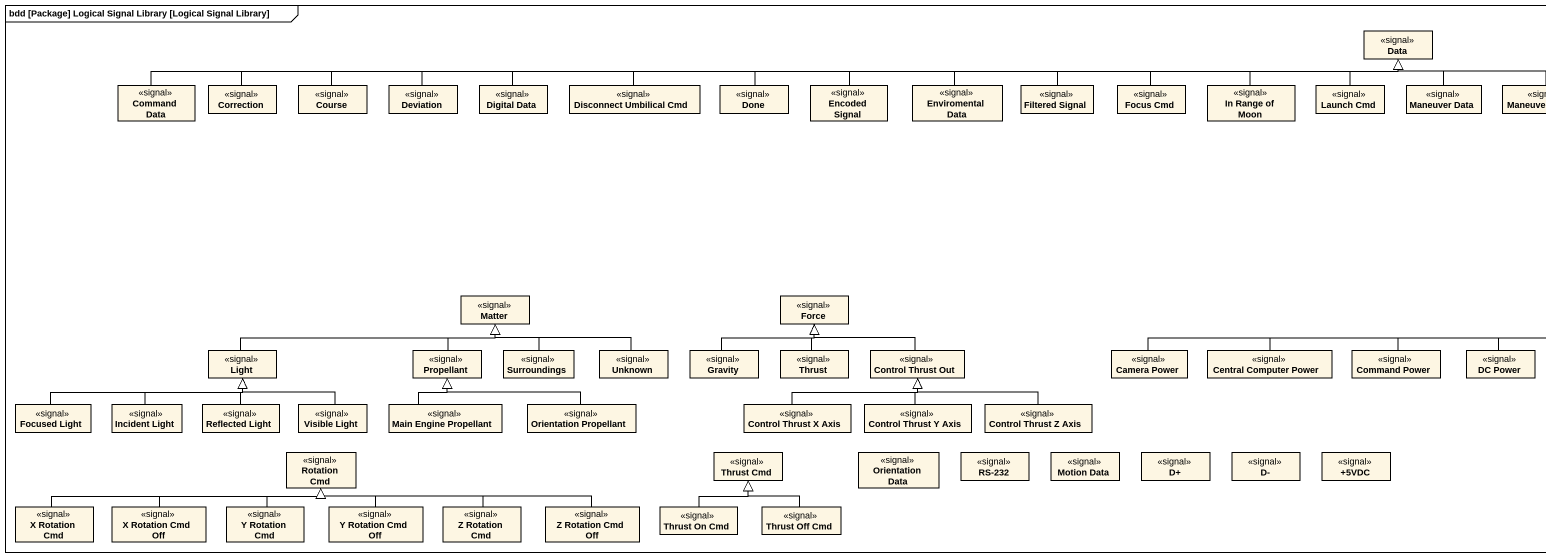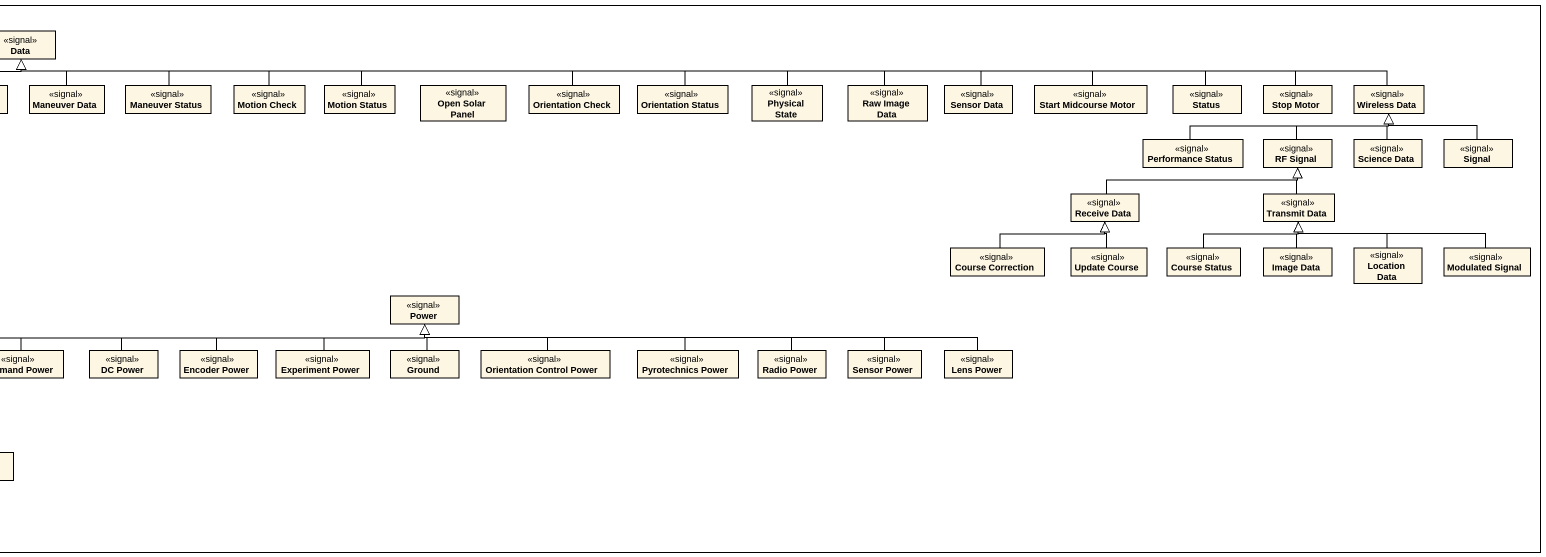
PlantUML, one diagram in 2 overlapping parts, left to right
@startuml
mainframe bdd [Package] Logical Signal Library [Logical Signal Library]
hide circle
hide empty members
class Data <<signal>>
class "Command Data" as Command_Data <<signal>>
class Correction <<signal>>
class Course <<signal>>
class Deviation <<signal>>
class "Digital Data" as Digital_Data <<signal>>
class "Disconnect Umbilical Cmd" as Disconnect_Umbilical_Cmd <<signal>>
class Done <<signal>>
class "Encoded Signal" as Encoded_Signal <<signal>>
class "Enviromental Data" as Enviromental_Data <<signal>>
class "Filtered Signal" as Filtered_Signal <<signal>>
class "Focus Cmd" as Focus_Cmd <<signal>>
class "In Range of Moon" as In_Range_of_Moon <<signal>>
class "Launch Cmd" as Launch_Cmd <<signal>>
class "Maneuver Data" as Maneuver_Data <<signal>>
class "Maneuver Status" as Maneuver_Status <<signal>>
class "Motion Check" as Motion_Check <<signal>>
class "Motion Status" as Motion_Status <<signal>>
class "Open Solar Panel" as Open_Solar_Panel <<signal>>
class "Orientation Check" as Orientation_Check <<signal>>
class "Orientation Status" as Orientation_Status <<signal>>
class "Physical State" as Physical_State <<signal>>
class "Raw Image Data" as Raw_Image_Data <<signal>>
class "Sensor Data" as Sensor_Data <<signal>>
class "Start Midcourse Motor" as Start_Midcourse_Motor <<signal>>
class Status <<signal>>
class "Stop Motor" as Stop_Motor <<signal>>
class "Wireless Data" as Wireless_Data <<signal>>
class "Performance Status" as Performance_Status <<signal>>
class "RF Signal" as RF_Signal <<signal>>
class "Science Data" as Science_Data <<signal>>
class Signal <<signal>>
class "Receive Data" as Receive_Data <<signal>>
class "Transmit Data" as Transmit_Data <<signal>>
class "Course Correction" as Course_Correction <<signal>>
class "Update Course" as Update_Course <<signal>>
class "Course Status" as Course_Status <<signal>>
class "Image Data" as Image_Data <<signal>>
class "Location Data" as Location_Data <<signal>>
class "Modulated Signal" as Modulated_Signal <<signal>>
class Matter <<signal>>
class Force <<signal>>
class Power <<signal>>
class Light <<signal>>
class Propellant <<signal>>
class Surroundings <<signal>>
class Unknown <<signal>>
class Gravity <<signal>>
class Thrust <<signal>>
class "Control Thrust Out" as Control_Thrust_Out <<signal>>
class "Camera Power" as Camera_Power <<signal>>
class "Central Computer Power" as Central_Computer_Power <<signal>>
class "Command Power" as Command_Power <<signal>>
class "DC Power" as DC_Power <<signal>>
class "Encoder Power" as Encoder_Power <<signal>>
class "Experiment Power" as Experiment_Power <<signal>>
class Ground <<signal>>
class "Orientation Control Power" as Orientation_Control_Power <<signal>>
class "Pyrotechnics Power" as Pyrotechnics_Power <<signal>>
class "Radio Power" as Radio_Power <<signal>>
class "Sensor Power" as Sensor_Power <<signal>>
class "Lens Power" as Lens_Power <<signal>>
class "Focused Light" as Focused_Light <<signal>>
class "Incident Light" as Incident_Light <<signal>>
class "Reflected Light" as Reflected_Light <<signal>>
class "Visible Light" as Visible_Light <<signal>>
class "Main Engine Propellant" as Main_Engine_Propellant <<signal>>
class "Orientation Propellant" as Orientation_Propellant <<signal>>
class "Control Thrust X Axis" as Control_Thrust_X_Axis <<signal>>
class "Control Thrust Y Axis" as Control_Thrust_Y_Axis <<signal>>
class "Control Thrust Z Axis" as Control_Thrust_Z_Axis <<signal>>
class "Rotation Cmd" as Rotation_Cmd <<signal>>
class "Thrust Cmd" as Thrust_Cmd <<signal>>
class "Orientation Data" as Orientation_Data <<signal>>
class "RS-232" as RS_232 <<signal>>
class "Motion Data" as Motion_Data <<signal>>
class "D+" as D <<signal>>
class "D-" as D_2 <<signal>>
class "+5VDC" as c5VDC <<signal>>
class "X Rotation Cmd" as X_Rotation_Cmd <<signal>>
class "X Rotation Cmd Off" as X_Rotation_Cmd_Off <<signal>>
class "Y Rotation Cmd" as Y_Rotation_Cmd <<signal>>
class "Y Rotation Cmd Off" as Y_Rotation_Cmd_Off <<signal>>
class "Z Rotation Cmd" as Z_Rotation_Cmd <<signal>>
class "Z Rotation Cmd Off" as Z_Rotation_Cmd_Off <<signal>>
class "Thrust On Cmd" as Thrust_On_Cmd <<signal>>
class "Thrust Off Cmd" as Thrust_Off_Cmd <<signal>>
Command_Data -right-|> Data
Correction -right-|> Data
Course -right-|> Data
Deviation -right-|> Data
Digital_Data -right-|> Data
Disconnect_Umbilical_Cmd -right-|> Data
Done -right-|> Data
Encoded_Signal -right-|> Data
Enviromental_Data -right-|> Data
Filtered_Signal -right-|> Data
Focus_Cmd -right-|> Data
In_Range_of_Moon -right-|> Data
Launch_Cmd -up-|> Data
Maneuver_Data -up-|> Data
Maneuver_Status -left-|> Data
Motion_Check -left-|> Data
Motion_Status -left-|> Data
Orientation_Check -left-|> Data
Orientation_Status -left-|> Data
Physical_State -left-|> Data
Raw_Image_Data -left-|> Data
Sensor_Data -left-|> Data
Start_Midcourse_Motor -left-|> Data
Status -left-|> Data
Stop_Motor -left-|> Data
Wireless_Data -left-|> Data
Performance_Status -right-|> Wireless_Data
RF_Signal -right-|> Wireless_Data
Science_Data -up-|> Wireless_Data
Signal -up-|> Wireless_Data
Receive_Data -right-|> RF_Signal
Transmit_Data -up-|> RF_Signal
Course_Correction -right-|> Receive_Data
Update_Course -up-|> Receive_Data
Course_Status -right-|> Transmit_Data
Image_Data -up-|> Transmit_Data
Location_Data -up-|> Transmit_Data
Modulated_Signal -left-|> Transmit_Data
Light -right-|> Matter
Propellant -up-|> Matter
Surroundings -up-|> Matter
Unknown -left-|> Matter
Gravity -up-|> Force
Thrust -up-|> Force
Control_Thrust_Out -left-|> Force
Camera_Power -right-|> Power
Central_Computer_Power -right-|> Power
Command_Power -right-|> Power
DC_Power -right-|> Power
Encoder_Power -right-|> Power
Experiment_Power -right-|> Power
Ground -up-|> Power
Orientation_Control_Power -left-|> Power
Pyrotechnics_Power -left-|> Power
Radio_Power -left-|> Power
Sensor_Power -left-|> Power
Lens_Power -left-|> Power
Focused_Light -right-|> Light
Incident_Light -right-|> Light
Reflected_Light -up-|> Light
Visible_Light -up-|> Light
Main_Engine_Propellant -up-|> Propellant
Orientation_Propellant -left-|> Propellant
Control_Thrust_X_Axis -right-|> Control_Thrust_Out
Control_Thrust_Y_Axis -up-|> Control_Thrust_Out
Control_Thrust_Z_Axis -left-|> Control_Thrust_Out
X_Rotation_Cmd -right-|> Rotation_Cmd
X_Rotation_Cmd_Off -right-|> Rotation_Cmd
Y_Rotation_Cmd -up-|> Rotation_Cmd
Y_Rotation_Cmd_Off -up-|> Rotation_Cmd
Z_Rotation_Cmd -left-|> Rotation_Cmd
Z_Rotation_Cmd_Off -left-|> Rotation_Cmd
Thrust_On_Cmd -up-|> Thrust_Cmd
Thrust_Off_Cmd -up-|> Thrust_Cmd
@enduml
